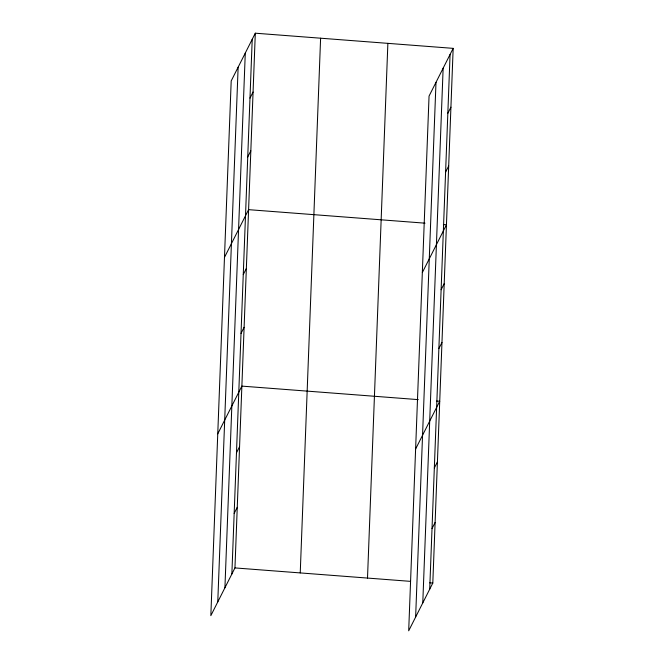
<?xml version="1.0" encoding="UTF-8"?>
<svg xmlns="http://www.w3.org/2000/svg" width="664" height="664" viewBox="0 0 664 664"><rect width="100%" height="100%" fill="white"/><g stroke="black" fill="none" stroke-linecap="round" stroke-linejoin="round"><path stroke-width="1" d="M217.775 601.916L238.135 67.197M224.922 587.764L245.282 53.045M231.861 574.028L252.22 39.317M255.308 33.2L231.196 80.933L210.837 615.644L234.948 567.919L255.308 33.2L453.163 48.356L432.804 583.067L408.692 630.8L429.052 96.081L453.163 48.356M300.236 572.916L320.604 38.205M367.507 578.07L387.876 43.351M415.631 617.063L435.991 82.353M422.777 602.92L443.137 68.201M429.716 589.184L450.076 54.465M249.979 98.131L253.067 92.022M247.738 156.953L250.826 150.836M224.482 257.383L248.593 209.658L425.018 223.17M243.265 274.589L246.352 268.472M241.024 333.411L244.111 327.294M217.759 433.841L241.87 386.116L418.303 399.628M236.475 452.831L239.563 446.714M234.168 513.43L237.256 507.313M447.835 113.287L450.922 107.17M445.594 172.109L448.681 165.992M422.337 272.539L446.44 224.814L443.386 224.573M441.112 289.745L444.208 283.628M438.879 348.558L441.967 342.45M415.614 448.997L439.726 401.263L436.663 401.031M434.331 467.979L437.418 461.87M432.023 528.586L435.111 522.468M234.948 567.919L410.36 581.349M429.741 582.834L432.804 583.067"/></g></svg>
